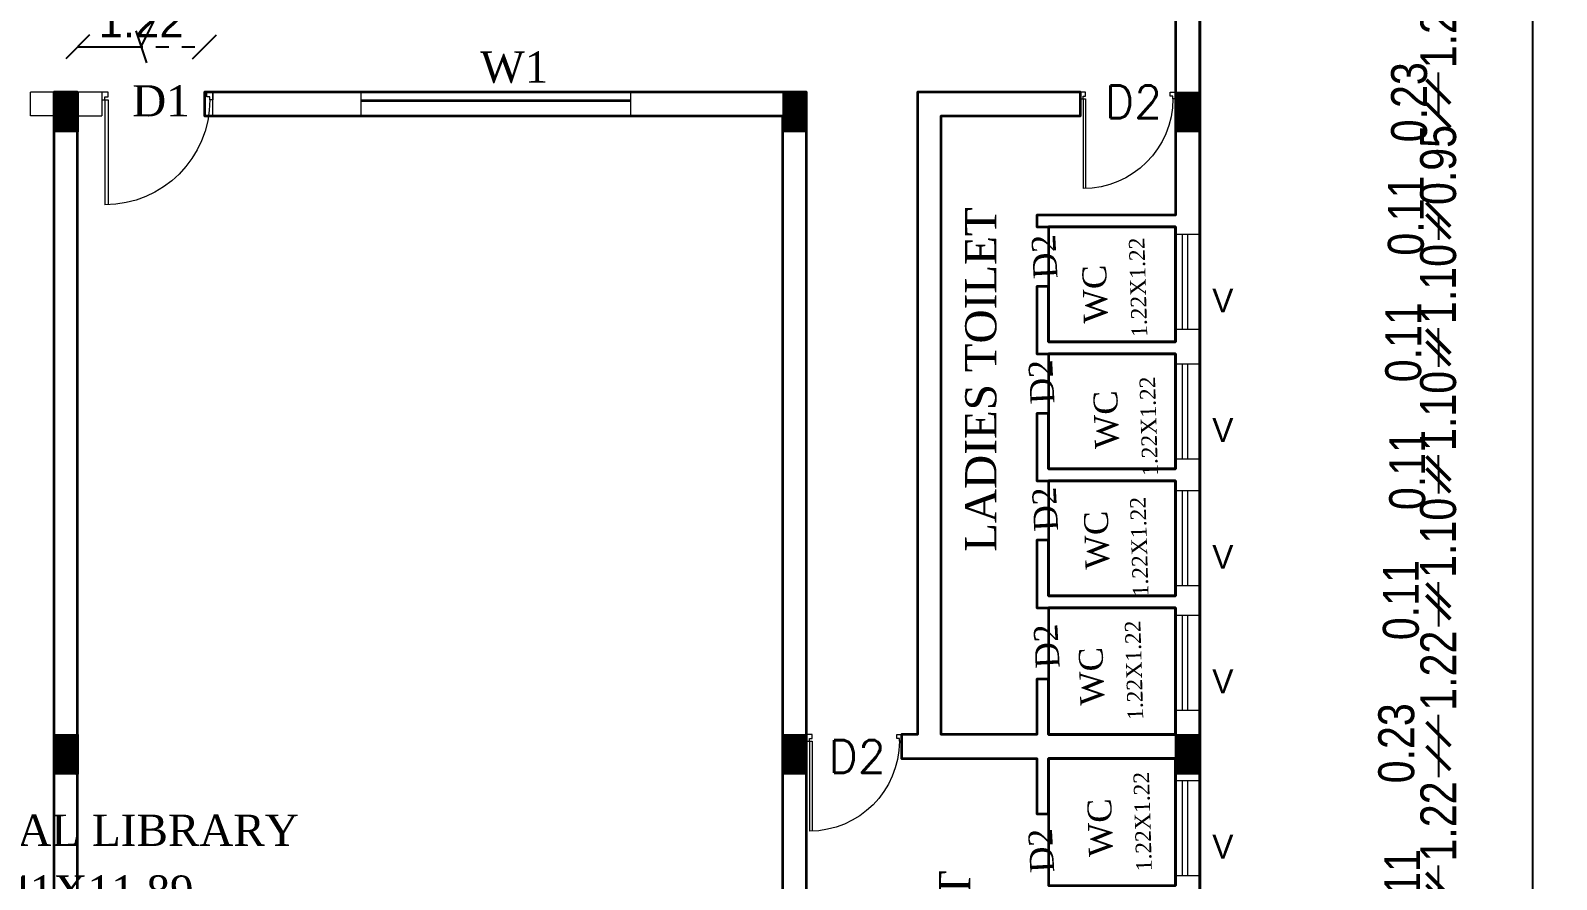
# Model space of a CAD drawing. Header units: metres. Extents: x 43 to 977, y 102 to 459.
# Drawn here: x 819.85 to 834.51, y 144.65 to 152.8 of the extents above; entities that cross this region are included whole.
import ezdxf

# ---------------------------------------------------------------- set-up
doc = ezdxf.new("R2010")
doc.units = ezdxf.units.M
doc.header["$MEASUREMENT"] = 0
doc.header["$PDMODE"] = 3
doc.linetypes.add('HIDDEN', pattern=[0.375, 0.25, -0.125])
doc.linetypes.add('PHANTOM2', pattern=[1.25, 0.625, -0.125, 0.125, -0.125, 0.125, -0.125])
doc.layers.get('0').update_dxf_attribs({"lineweight": 0})
doc.layers.get('Defpoints').update_dxf_attribs({"lineweight": 0})
for name, color, linetype, lineweight in [('BLK_1_FLR_3_ EXIT_WIDTH_ DOOR', 7, 'Continuous', 35), ('BLK_1_FLR_3_BLT_UP_AREA', 4, 'Continuous', 35), ('BLK_1_FLR_3_CARPET_AREA', 10, 'Continuous', 35), ('BLK_1_FLR_3_WATER_CLOSET', 4, 'Continuous', 35), ('Column', 1, 'Continuous', 0), ('DIST_EXIT', 7, 'Continuous', 35), ('DOOR', 1, 'Continuous', 0), ('ELEV', 2, 'Continuous', 0), ('hatch', 7, 'Continuous', 0), ('TEXT', 130, 'Continuous', 0), ('WALL', 7, 'Continuous', 0), ('WIN', 13, 'Continuous', 0)]:
    doc.layers.add(name, color=color, linetype=linetype, lineweight=lineweight)
doc.styles.add('ARIAL', font='arial.ttf')
doc.styles.add('ARIAL NARROW', font='')
doc.styles.get("Standard").update_dxf_attribs({"font": 'romans.shx'})
doc.styles.add('style2', font='romantic.ttf')
doc.styles.add('visa', font='swissc.ttf')
doc.styles.get('ARIAL NARROW').set_extended_font_data('Lydian BT')
doc.dimstyles.new('o3', dxfattribs={"dimscale": 0.23, "dimtxt": 0.9, "dimasz": 1, "dimexe": 5, "dimexo": 9, "dimgap": 0.23, "dimtad": 0, "dimzin": 3, "dimdsep": 46, "dimtxsty": 'visa', "dimblk": 'ARCHTICK', "dimcen": 0.09, "dimse1": 1, "dimse2": 1, "dimclrd": 7, "dimclre": 256, "dimclrt": 7, "dimadec": 0, "dimazin": 0, "dimtfac": 0.23, "dimtofl": 0, "dimtmove": 2, "dimatfit": 1, "dimldrblk": 'ARCHTICK', "dimfxl": 0, "dimtolj": 1, "dimtzin": 0, "dimarcsym": 0})
doc.dimstyles.new('OPEN SPACE', dxfattribs={"dimtxt": 0.3, "dimasz": 0.23, "dimexe": 0.1875, "dimexo": 0.0625, "dimgap": 0.09, "dimtad": 3, "dimzin": 0, "dimdsep": 46, "dimtxsty": 'ARIAL', "dimblk": 'OBLIQUE', "dimcen": 0.09, "dimse1": 1, "dimse2": 1, "dimclrd": 6, "dimclre": 6, "dimclrt": 7, "dimadec": 0, "dimazin": 0, "dimtfac": 0.5, "dimtix": 1, "dimtmove": 0, "dimatfit": 3, "dimfxl": 0, "dimtolj": 1, "dimtzin": 0, "dimarcsym": 0})

# ---------------------------------------------------------------- blocks, each defined once
blk = doc.blocks.new('reterte')
for p, q in [((81308.78, 63026.8), (81308.78, 63060.8)), ((81309.78, 63026.8), (81309.78, 63060.79)), ((81308.78, 63026.8), (81309.78, 63026.8))]:
    blk.add_line(p, q)
for points in [[(81307.78, 63026.8), (81308.78, 63026.8), (81308.78, 63025.8), (81309.78, 63025.8), (81309.78, 63024.3), (81307.78, 63024.3)], [(81343.78, 63026.8), (81342.78, 63026.8), (81342.78, 63025.8), (81341.78, 63025.8), (81341.78, 63024.3), (81343.78, 63024.3)]]:
    blk.add_lwpolyline(points, close=True)
blk.add_arc((81308.78, 63026.8), 34, 0, 90)
blk = doc.blocks.new('_ArchTick')
at = {"color": 0, "const_width": 0.15}
blk.add_lwpolyline([(-0.5, -0.5), (0.5, 0.5)], dxfattribs=at)
blk = doc.blocks.new('*D114')
at = {"layer": 'Defpoints', "color": 0, "lineweight": 30}
for p in [(830.619, 153.432), (829.756, 152.213), (833.376, 152.213)]:
    blk.add_point(p, dxfattribs=at)
at = {"layer": 'WALL', "color": 7, "lineweight": -2}
for p, q in [((833.376, 153.432), (833.376, 153.247)), ((833.376, 152.213), (833.376, 152.398))]:
    blk.add_line(p, q, dxfattribs=at)
at = {"layer": 'WALL', "color": 7, "lineweight": -2, "xscale": 0.23, "yscale": 0.23, "zscale": 0.23}
for p, rotation in [((833.376, 153.432), 90), ((833.376, 152.213), 270)]:
    blk.add_blockref('_ArchTick', p, dxfattribs=dict(at, rotation=rotation))
at = {"layer": 'WALL', "color": 7, "insert": (833.376, 152.822), "char_height": 0.345, "attachment_point": 5, "rotation": 90, "style": 'visa'}
blk.add_mtext('\\A1;1.22', dxfattribs=at)
blk = doc.blocks.new('*D115')
at = {"layer": 'Defpoints', "color": 0, "lineweight": 30}
for p in [(829.756, 152.213), (829.756, 151.984), (833.376, 151.984)]:
    blk.add_point(p, dxfattribs=at)
at = {"layer": 'WALL', "color": 7, "lineweight": -2}
blk.add_line((833.376, 152.213), (833.376, 151.984), dxfattribs=at)
at = {"layer": 'WALL', "color": 7, "lineweight": -2, "xscale": 0.23, "yscale": 0.23, "zscale": 0.23}
for p, rotation in [((833.376, 152.213), 90), ((833.376, 151.984), 270)]:
    blk.add_blockref('_ArchTick', p, dxfattribs=dict(at, rotation=rotation))
at = {"layer": 'WALL', "color": 7, "insert": (833.097, 152.111), "char_height": 0.345, "attachment_point": 5, "rotation": 90, "style": 'visa'}
blk.add_mtext('\\A1;0.23', dxfattribs=at)
blk = doc.blocks.new('*D116')
at = {"layer": 'Defpoints', "color": 0, "lineweight": 30}
for p in [(829.756, 151.984), (830.715, 151.032), (833.376, 151.032)]:
    blk.add_point(p, dxfattribs=at)
at = {"layer": 'WALL', "color": 7, "lineweight": -2}
for p, q in [((833.376, 151.984), (833.376, 152.214)), ((833.376, 151.032), (833.376, 150.802))]:
    blk.add_line(p, q, dxfattribs=at)
at = {"layer": 'WALL', "color": 7, "lineweight": -2, "xscale": 0.23, "yscale": 0.23, "zscale": 0.23}
for p, rotation in [((833.376, 151.984), 270), ((833.376, 151.032), 90)]:
    blk.add_blockref('_ArchTick', p, dxfattribs=dict(at, rotation=rotation))
at = {"layer": 'WALL', "color": 7, "insert": (833.376, 151.508), "char_height": 0.345, "attachment_point": 5, "rotation": 90, "style": 'visa'}
blk.add_mtext('\\A1;0.95', dxfattribs=at)
blk = doc.blocks.new('*D117')
at = {"layer": 'Defpoints', "color": 0, "lineweight": 30}
for p in [(830.715, 151.032), (830.715, 150.918), (833.376, 150.918)]:
    blk.add_point(p, dxfattribs=at)
at = {"layer": 'WALL', "color": 7, "lineweight": -2}
blk.add_line((833.376, 151.032), (833.376, 150.918), dxfattribs=at)
at = {"layer": 'WALL', "color": 7, "lineweight": -2, "xscale": 0.23, "yscale": 0.23, "zscale": 0.23}
for p, rotation in [((833.376, 151.032), 90), ((833.376, 150.918), 270)]:
    blk.add_blockref('_ArchTick', p, dxfattribs=dict(at, rotation=rotation))
at = {"layer": 'WALL', "color": 7, "insert": (833.066, 151.022), "char_height": 0.345, "attachment_point": 5, "rotation": 90, "style": 'visa'}
blk.add_mtext('\\A1;0.11', dxfattribs=at)
blk = doc.blocks.new('*D118')
at = {"layer": 'Defpoints', "color": 0, "lineweight": 30}
for p in [(830.715, 150.918), (830.715, 149.813), (833.376, 149.813)]:
    blk.add_point(p, dxfattribs=at)
at = {"layer": 'WALL', "color": 7, "lineweight": -2}
for p, q in [((833.376, 150.918), (833.376, 150.79)), ((833.376, 149.813), (833.376, 149.94))]:
    blk.add_line(p, q, dxfattribs=at)
at = {"layer": 'WALL', "color": 7, "lineweight": -2, "xscale": 0.23, "yscale": 0.23, "zscale": 0.23}
for p, rotation in [((833.376, 150.918), 90), ((833.376, 149.813), 270)]:
    blk.add_blockref('_ArchTick', p, dxfattribs=dict(at, rotation=rotation))
at = {"layer": 'WALL', "color": 7, "insert": (833.376, 150.365), "char_height": 0.345, "attachment_point": 5, "rotation": 90, "style": 'visa'}
blk.add_mtext('\\A1;1.10', dxfattribs=at)
blk = doc.blocks.new('*D119')
at = {"layer": 'Defpoints', "color": 0, "lineweight": 30}
for p in [(830.715, 149.813), (830.715, 149.699), (833.376, 149.699)]:
    blk.add_point(p, dxfattribs=at)
at = {"layer": 'WALL', "color": 7, "lineweight": -2}
blk.add_line((833.376, 149.813), (833.376, 149.699), dxfattribs=at)
at = {"layer": 'WALL', "color": 7, "lineweight": -2, "xscale": 0.23, "yscale": 0.23, "zscale": 0.23}
for p, rotation in [((833.376, 149.813), 90), ((833.376, 149.699), 270)]:
    blk.add_blockref('_ArchTick', p, dxfattribs=dict(at, rotation=rotation))
at = {"layer": 'WALL', "color": 7, "insert": (833.041, 149.806), "char_height": 0.345, "attachment_point": 5, "rotation": 90, "style": 'visa'}
blk.add_mtext('\\A1;0.11', dxfattribs=at)
blk = doc.blocks.new('*D120')
at = {"layer": 'Defpoints', "color": 0, "lineweight": 30}
for p in [(830.715, 149.699), (830.715, 148.594), (833.376, 148.594)]:
    blk.add_point(p, dxfattribs=at)
at = {"layer": 'WALL', "color": 7, "lineweight": -2}
for p, q in [((833.376, 149.699), (833.376, 149.571)), ((833.376, 148.594), (833.376, 148.721))]:
    blk.add_line(p, q, dxfattribs=at)
at = {"layer": 'WALL', "color": 7, "lineweight": -2, "xscale": 0.23, "yscale": 0.23, "zscale": 0.23}
for p, rotation in [((833.376, 149.699), 90), ((833.376, 148.594), 270)]:
    blk.add_blockref('_ArchTick', p, dxfattribs=dict(at, rotation=rotation))
at = {"layer": 'WALL', "color": 7, "insert": (833.376, 149.146), "char_height": 0.345, "attachment_point": 5, "rotation": 90, "style": 'visa'}
blk.add_mtext('\\A1;1.10', dxfattribs=at)
blk = doc.blocks.new('*D121')
at = {"layer": 'Defpoints', "color": 0, "lineweight": 30}
for p in [(830.715, 148.594), (830.715, 148.48), (833.376, 148.48)]:
    blk.add_point(p, dxfattribs=at)
at = {"layer": 'WALL', "color": 7, "lineweight": -2}
blk.add_line((833.376, 148.594), (833.376, 148.48), dxfattribs=at)
at = {"layer": 'WALL', "color": 7, "lineweight": -2, "xscale": 0.23, "yscale": 0.23, "zscale": 0.23}
for p, rotation in [((833.376, 148.594), 90), ((833.376, 148.48), 270)]:
    blk.add_blockref('_ArchTick', p, dxfattribs=dict(at, rotation=rotation))
at = {"layer": 'WALL', "color": 7, "insert": (833.079, 148.578), "char_height": 0.345, "attachment_point": 5, "rotation": 90, "style": 'visa'}
blk.add_mtext('\\A1;0.11', dxfattribs=at)
blk = doc.blocks.new('*D122')
at = {"layer": 'Defpoints', "color": 0, "lineweight": 30}
for p in [(830.715, 148.48), (830.715, 147.375), (833.376, 147.375)]:
    blk.add_point(p, dxfattribs=at)
at = {"layer": 'WALL', "color": 7, "lineweight": -2}
for p, q in [((833.376, 148.48), (833.376, 148.352)), ((833.376, 147.375), (833.376, 147.502))]:
    blk.add_line(p, q, dxfattribs=at)
at = {"layer": 'WALL', "color": 7, "lineweight": -2, "xscale": 0.23, "yscale": 0.23, "zscale": 0.23}
for p, rotation in [((833.376, 148.48), 90), ((833.376, 147.375), 270)]:
    blk.add_blockref('_ArchTick', p, dxfattribs=dict(at, rotation=rotation))
at = {"layer": 'WALL', "color": 7, "insert": (833.376, 147.927), "char_height": 0.345, "attachment_point": 5, "rotation": 90, "style": 'visa'}
blk.add_mtext('\\A1;1.10', dxfattribs=at)
blk = doc.blocks.new('*D123')
at = {"layer": 'Defpoints', "color": 0, "lineweight": 30}
for p in [(830.715, 147.375), (830.715, 147.261), (833.376, 147.261)]:
    blk.add_point(p, dxfattribs=at)
at = {"layer": 'WALL', "color": 7, "lineweight": -2}
blk.add_line((833.376, 147.375), (833.376, 147.261), dxfattribs=at)
at = {"layer": 'WALL', "color": 7, "lineweight": -2, "xscale": 0.23, "yscale": 0.23, "zscale": 0.23}
for p, rotation in [((833.376, 147.375), 90), ((833.376, 147.261), 270)]:
    blk.add_blockref('_ArchTick', p, dxfattribs=dict(at, rotation=rotation))
at = {"layer": 'WALL', "color": 7, "insert": (833.018, 147.329), "char_height": 0.345, "attachment_point": 5, "rotation": 90, "style": 'visa'}
blk.add_mtext('\\A1;0.11', dxfattribs=at)
blk = doc.blocks.new('*D124')
at = {"layer": 'Defpoints', "color": 0, "lineweight": 30}
for p in [(830.715, 147.261), (830.676, 146.042), (833.376, 146.042)]:
    blk.add_point(p, dxfattribs=at)
at = {"layer": 'WALL', "color": 7, "lineweight": -2}
for p, q in [((833.376, 147.261), (833.376, 147.076)), ((833.376, 146.042), (833.376, 146.226))]:
    blk.add_line(p, q, dxfattribs=at)
at = {"layer": 'WALL', "color": 7, "lineweight": -2, "xscale": 0.23, "yscale": 0.23, "zscale": 0.23}
for p, rotation in [((833.376, 147.261), 90), ((833.376, 146.042), 270)]:
    blk.add_blockref('_ArchTick', p, dxfattribs=dict(at, rotation=rotation))
at = {"layer": 'WALL', "color": 7, "insert": (833.376, 146.651), "char_height": 0.345, "attachment_point": 5, "rotation": 90, "style": 'visa'}
blk.add_mtext('\\A1;1.22', dxfattribs=at)
blk = doc.blocks.new('*D125')
at = {"layer": 'Defpoints', "color": 0, "lineweight": 30}
for p in [(830.676, 146.042), (830.676, 145.813), (833.376, 145.813)]:
    blk.add_point(p, dxfattribs=at)
at = {"layer": 'WALL', "color": 7, "lineweight": -2}
blk.add_line((833.376, 146.042), (833.376, 145.813), dxfattribs=at)
at = {"layer": 'WALL', "color": 7, "lineweight": -2, "xscale": 0.23, "yscale": 0.23, "zscale": 0.23}
for p, rotation in [((833.376, 146.042), 90), ((833.376, 145.813), 270)]:
    blk.add_blockref('_ArchTick', p, dxfattribs=dict(at, rotation=rotation))
at = {"layer": 'WALL', "color": 7, "insert": (832.974, 145.954), "char_height": 0.345, "attachment_point": 5, "rotation": 90, "style": 'visa'}
blk.add_mtext('\\A1;0.23', dxfattribs=at)
blk = doc.blocks.new('*D126')
at = {"layer": 'Defpoints', "color": 0, "lineweight": 30}
for p in [(830.676, 145.813), (830.676, 144.594), (833.376, 144.594)]:
    blk.add_point(p, dxfattribs=at)
at = {"layer": 'WALL', "color": 7, "lineweight": -2}
for p, q in [((833.376, 145.813), (833.376, 145.628)), ((833.376, 144.594), (833.376, 144.779))]:
    blk.add_line(p, q, dxfattribs=at)
at = {"layer": 'WALL', "color": 7, "lineweight": -2, "xscale": 0.23, "yscale": 0.23, "zscale": 0.23}
for p, rotation in [((833.376, 145.813), 90), ((833.376, 144.594), 270)]:
    blk.add_blockref('_ArchTick', p, dxfattribs=dict(at, rotation=rotation))
at = {"layer": 'WALL', "color": 7, "insert": (833.376, 145.203), "char_height": 0.345, "attachment_point": 5, "rotation": 90, "style": 'visa'}
blk.add_mtext('\\A1;1.22', dxfattribs=at)
blk = doc.blocks.new('*D127')
at = {"layer": 'Defpoints', "color": 0, "lineweight": 30}
for p in [(830.676, 144.594), (830.676, 144.48), (833.376, 144.48)]:
    blk.add_point(p, dxfattribs=at)
at = {"layer": 'WALL', "color": 7, "lineweight": -2}
blk.add_line((833.376, 144.594), (833.376, 144.48), dxfattribs=at)
at = {"layer": 'WALL', "color": 7, "lineweight": -2, "xscale": 0.23, "yscale": 0.23, "zscale": 0.23}
for p, rotation in [((833.376, 144.594), 90), ((833.376, 144.48), 270)]:
    blk.add_blockref('_ArchTick', p, dxfattribs=dict(at, rotation=rotation))
at = {"layer": 'WALL', "color": 7, "insert": (833.031, 144.553), "char_height": 0.345, "attachment_point": 5, "rotation": 90, "style": 'visa'}
blk.add_mtext('\\A1;0.11', dxfattribs=at)
blk = doc.blocks.new('*D134')
at = {"layer": 'Defpoints', "color": 0, "lineweight": 30}
for p in [(830.852, 178.189), (830.676, 139.87), (834.285, 139.87)]:
    blk.add_point(p, dxfattribs=at)
at = {"layer": 'WALL', "color": 7, "lineweight": -2}
for p, q in [((834.285, 178.189), (834.285, 159.576)), ((834.285, 139.87), (834.285, 158.483))]:
    blk.add_line(p, q, dxfattribs=at)
at = {"layer": 'WALL', "color": 7, "lineweight": -2, "xscale": 0.23, "yscale": 0.23, "zscale": 0.23}
for p, rotation in [((834.285, 178.189), 90), ((834.285, 139.87), 270)]:
    blk.add_blockref('_ArchTick', p, dxfattribs=dict(at, rotation=rotation))
at = {"layer": 'WALL', "color": 7, "insert": (834.285, 159.03), "char_height": 0.345, "attachment_point": 5, "rotation": 90, "style": 'visa'}
blk.add_mtext('\\A1;38.32', dxfattribs=at)
blk = doc.blocks.new('_Oblique')
at = {"color": 0, "linetype": 'ByBlock', "lineweight": -2}
blk.add_line((-0.5, -0.5), (0.5, 0.5), dxfattribs=at)
blk = doc.blocks.new('*D858')
at = {"layer": 'BLK_1_FLR_3_ EXIT_WIDTH_ DOOR', "color": 2, "linetype": 'PHANTOM2', "lineweight": -2}
blk.add_line((820.3, 152.643), (821.52, 152.643), dxfattribs=at)
at = {"layer": 'Defpoints', "color": 0, "lineweight": 30}
for p in [(821.52, 152.643), (820.3, 152.423), (821.52, 152.423)]:
    blk.add_point(p, dxfattribs=at)
at = {"layer": 'BLK_1_FLR_3_ EXIT_WIDTH_ DOOR', "color": 2, "lineweight": -2, "xscale": 0.23, "yscale": 0.23, "zscale": 0.23, "rotation": 180}
blk.add_blockref('_Oblique', (820.3, 152.643), dxfattribs=at)
at = {"layer": 'BLK_1_FLR_3_ EXIT_WIDTH_ DOOR', "color": 2, "lineweight": -2, "xscale": 0.23, "yscale": 0.23, "zscale": 0.23}
blk.add_blockref('_Oblique', (821.52, 152.643), dxfattribs=at)
at = {"layer": 'BLK_1_FLR_3_ EXIT_WIDTH_ DOOR', "color": 2, "lineweight": 35, "insert": (820.91, 152.883), "char_height": 0.3, "attachment_point": 5, "style": 'ARIAL'}
blk.add_mtext('\\A1;1.22', dxfattribs=at)
blk = doc.blocks.new('*D859')
at = {"layer": 'Defpoints', "color": 0, "lineweight": 30}
for p in [(825.211, 161.327), (825.211, 161.327), (820.91, 152.643)]:
    blk.add_point(p, dxfattribs=at)
at = {"layer": 'DIST_EXIT', "color": 7, "linetype": 'PHANTOM2', "lineweight": -2}
blk.add_line((820.91, 152.643), (825.211, 161.327), dxfattribs=at)
at = {"layer": 'DIST_EXIT', "color": 7, "lineweight": -2, "xscale": 0.23, "yscale": 0.23, "zscale": 0.23}
for p, rotation in [((825.211, 161.327), 63.6542074683031), ((820.91, 152.643), 243.6542074683031)]:
    blk.add_blockref('_Oblique', p, dxfattribs=dict(at, rotation=rotation))
at = {"layer": 'DIST_EXIT', "color": 7, "lineweight": 35, "insert": (822.843, 157.093), "char_height": 0.3, "attachment_point": 5, "rotation": 63.6542, "style": 'ARIAL'}
blk.add_mtext('\\A1;9.69', dxfattribs=at)

msp = doc.modelspace()

# ---------------------------------------------------------------- hatches: boundary and pattern name
at = {"layer": 'hatch'}
h = msp.add_hatch(dxfattribs=at)
h.set_pattern_fill('ANSI31', color=256, scale=0.025396, style=0)
h.set_pattern_definition([(45, (-4619.0218052, 1817.5688755), (-0.0022447263868, 0.0022447263868), [])])
h.paths.add_polyline_path([(820.30421, 152.20817), (820.07564, 152.20817), (820.07564, 151.82723), (820.30421, 151.82723)])
h = msp.add_hatch(dxfattribs=at)
h.set_pattern_fill('ANSI31', color=256, scale=0.025396, style=0)
h.set_pattern_definition([(45, (-4612.0184667, 1817.5688755), (-0.0022447263868, 0.0022447263868), [])])
h.paths.add_polyline_path([(827.30755, 152.20817), (827.07898, 152.20817), (827.07898, 151.82723), (827.30755, 151.82723)])
h = msp.add_hatch(dxfattribs=at)
h.set_pattern_fill('ANSI31', color=256, scale=0.025396, style=0)
h.set_pattern_definition([(45, (-4608.247134, 1817.5688755), (-0.0022447263868, 0.0022447263868), [])])
h.paths.add_polyline_path([(831.07888, 152.20817), (830.85032, 152.20817), (830.85032, 151.82723), (831.07888, 151.82723)])
h = msp.add_hatch(dxfattribs=at)
h.set_pattern_fill('ANSI31', color=256, scale=0.025396, style=0)
h.set_pattern_definition([(45, (-4619.0218052, 1811.3976038), (-0.0022447263868, 0.0022447263868), [])])
h.paths.add_polyline_path([(820.30421, 146.0369), (820.07564, 146.0369), (820.07564, 145.65595), (820.30421, 145.65595)])
h = msp.add_hatch(dxfattribs=at)
h.set_pattern_fill('ANSI31', color=256, scale=0.025396, style=0)
h.set_pattern_definition([(45, (-4612.0184667, 1811.3976038), (-0.0022447263868, 0.0022447263868), [])])
h.paths.add_polyline_path([(827.30755, 146.0369), (827.07898, 146.0369), (827.07898, 145.65595), (827.30755, 145.65595)])
h = msp.add_hatch(dxfattribs=at)
h.set_pattern_fill('ANSI31', color=256, scale=0.025396, style=0)
h.set_pattern_definition([(45, (-4608.247134, 1811.3976038), (-0.0022447263868, 0.0022447263868), [])])
h.paths.add_polyline_path([(831.07888, 146.0369), (830.85032, 146.0369), (830.85032, 145.65595), (831.07888, 145.65595)])

# ---------------------------------------------------------------- linework, layer by layer
at = {"layer": 'BLK_1_FLR_3_BLT_UP_AREA', "color": 26, "lineweight": 35}
msp.add_lwpolyline([(827.72315, 192.00623), (828.04232, 191.04238), (828.34945, 190.07463), (828.64451, 189.10312), (828.92743, 188.12802), (829.19819, 187.14946), (829.45673, 186.16761), (829.70302, 185.18261), (829.93701, 184.19462), (830.15868, 183.2038), (830.36799, 182.21028), (830.74939, 180.21582), (830.92143, 179.21518), (830.98658, 178.81537), (831.08098, 178.21247), (831.08261, 139.86355), (760.21154, 139.86355)], dxfattribs=at)
at = {"layer": 'BLK_1_FLR_3_CARPET_AREA', "color": 15, "lineweight": 35, "ltscale": 20}
for points in [[(830.85032, 157.40694), (830.85032, 151.13685), (830.85032, 151.02725), (829.51702, 151.02725), (829.51702, 150.91296), (830.85032, 150.91296), (830.85032, 149.80823), (829.6313, 149.80823), (829.6313, 150.34155), (829.51702, 150.34155), (829.51702, 149.69395), (830.85032, 149.69395), (830.85032, 148.58921), (829.6313, 148.58921), (829.6313, 149.12253), (829.51702, 149.12253), (829.51702, 148.47493), (830.85032, 148.47493), (830.85032, 147.3702), (829.6313, 147.3702), (829.6313, 147.90352), (829.51702, 147.90352), (829.51702, 147.25591), (830.85032, 147.25591), (830.85032, 146.0369), (829.6313, 146.0369), (829.6313, 146.57022), (829.51702, 146.57022), (829.51702, 146.0369), (828.59859, 146.0369), (828.59859, 151.9796), (829.93606, 151.9796), (829.93606, 152.20817), (828.37003, 152.20817), (828.37003, 146.0369), (828.21765, 146.0369), (828.21765, 145.80833), (829.51702, 145.80833), (829.51702, 145.27501), (829.6313, 145.27501), (829.6313, 145.80833), (830.85032, 145.80833), (830.85032, 144.58932)], [(820.30005, 140.09419), (820.30005, 152.20817), (820.07148, 152.20817), (820.07148, 140.09419)], [(827.30339, 140.09419), (827.30339, 152.20817), (821.51993, 152.20817), (821.51993, 151.9796), (827.07482, 151.9796), (827.07482, 140.09419)]]:
    msp.add_lwpolyline(points, dxfattribs=at)
at = {"layer": 'BLK_1_FLR_3_WATER_CLOSET', "color": 2, "lineweight": 35, "ltscale": 20}
for points in [[(830.85032, 150.91296), (829.6313, 150.91296), (829.6313, 149.80823), (830.85032, 149.80823)], [(830.85032, 149.69395), (829.6313, 149.69395), (829.6313, 148.58921), (830.85032, 148.58921)], [(830.85032, 148.47493), (829.6313, 148.47493), (829.6313, 147.3702), (830.85032, 147.3702)], [(830.85032, 147.25591), (829.6313, 147.25591), (829.6313, 146.0369), (830.85032, 146.0369)]]:
    msp.add_lwpolyline(points, close=True, dxfattribs=at)
at = {"layer": 'BLK_1_FLR_3_WATER_CLOSET', "color": 1, "lineweight": 35, "ltscale": 20}
msp.add_lwpolyline([(830.85032, 145.80833), (829.6313, 145.80833), (829.6313, 144.58932), (830.85032, 144.58932)], close=True, dxfattribs=at)
at = {"layer": 'Column'}
for points in [[(820.07564, 152.20817), (820.30421, 152.20817), (820.30421, 151.82723), (820.07564, 151.82723)], [(827.07898, 152.20817), (827.30755, 152.20817), (827.30755, 151.82723), (827.07898, 151.82723)], [(830.85032, 152.20817), (831.07888, 152.20817), (831.07888, 151.82723), (830.85032, 151.82723)], [(820.07564, 146.0369), (820.30421, 146.0369), (820.30421, 145.65595), (820.07564, 145.65595)], [(827.07898, 146.0369), (827.30755, 146.0369), (827.30755, 145.65595), (827.07898, 145.65595)], [(830.85032, 146.0369), (831.07888, 146.0369), (831.07888, 145.65595), (830.85032, 145.65595)]]:
    msp.add_lwpolyline(points, close=True, dxfattribs=at)
at = {"layer": 'DOOR', "color": 2, "ltscale": 20}
for p, q in [((831.07888, 150.83996), (830.85032, 150.83996)), ((830.85032, 149.93045), (831.07888, 149.93045)), ((831.07888, 149.59633), (830.85032, 149.59633)), ((830.85032, 148.68683), (831.07888, 148.68683)), ((831.07888, 148.37732), (830.85032, 148.37732)), ((830.85032, 147.46781), (831.07888, 147.46781)), ((831.07888, 147.1819), (830.85032, 147.1819)), ((830.85032, 146.27239), (831.07888, 146.27239)), ((831.07888, 145.59446), (830.85032, 145.59446)), ((830.85032, 144.68495), (831.07888, 144.68495))]:
    msp.add_line(p, q, dxfattribs=at)
at = {"layer": 'ELEV', "linetype": 'HIDDEN', "ltscale": 10}
for p, q in [((830.85032, 150.83996), (830.85032, 149.93045)), ((830.91381, 150.83996), (830.91381, 149.93045)), ((830.9646, 150.83996), (830.9646, 149.93045)), ((831.07888, 150.83996), (831.07888, 149.93045)), ((830.85032, 149.59633), (830.85032, 148.68683)), ((830.91381, 149.59633), (830.91381, 148.68683)), ((830.9646, 149.59633), (830.9646, 148.68683)), ((831.07888, 149.59633), (831.07888, 148.68683)), ((830.85032, 148.37732), (830.85032, 147.46781)), ((830.91381, 148.37732), (830.91381, 147.46781)), ((830.9646, 148.37732), (830.9646, 147.46781)), ((831.07888, 148.37732), (831.07888, 147.46781)), ((830.85032, 147.1819), (830.85032, 146.27239)), ((830.91381, 147.1819), (830.91381, 146.27239)), ((830.9646, 147.1819), (830.9646, 146.27239)), ((831.07888, 147.1819), (831.07888, 146.27239)), ((830.85032, 145.59446), (830.85032, 144.68495)), ((830.91381, 145.59446), (830.91381, 144.68495)), ((830.9646, 145.59446), (830.9646, 144.68495)), ((831.07888, 145.59446), (831.07888, 144.68495))]:
    msp.add_line(p, q, dxfattribs=at)
at = {"layer": 'WALL'}
for p, q in [((831.07888, 139.87026), (831.07888, 178.21395)), ((830.85032, 151.02725), (830.85032, 164.03606)), ((830.85032, 151.13685), (830.85032, 152.39864)), ((831.07888, 152.39864), (831.07888, 151.13685)), ((820.53278, 152.20817), (819.84708, 152.20817)), ((819.84708, 151.9796), (819.84708, 152.20817)), ((820.53278, 152.20817), (820.53278, 151.9796)), ((821.60028, 151.9796), (821.60028, 152.20817)), ((827.30755, 152.20817), (821.60028, 152.20817)), ((823.0248, 151.9796), (823.0248, 152.20817)), ((825.61521, 151.9796), (825.61521, 152.20817)), ((827.30755, 139.86563), (827.30755, 152.20817)), ((828.37419, 146.0369), (828.37419, 152.20817)), ((828.37419, 152.20817), (829.93605, 152.20817)), ((828.86941, 152.20817), (828.75513, 152.20817)), ((829.93605, 151.9796), (829.93605, 152.20817)), ((820.07564, 151.9796), (819.84708, 151.9796)), ((820.30421, 151.9796), (820.53278, 151.9796)), ((827.07898, 151.9796), (821.60028, 151.9796)), ((827.07898, 140.09419), (827.07898, 151.9796)), ((828.60275, 146.0369), (828.60275, 151.9796)), ((828.60275, 151.9796), (829.93605, 151.9796)), ((830.85032, 151.02725), (829.52118, 151.02725)), ((829.52118, 151.02725), (829.52118, 150.91296)), ((830.85032, 150.91296), (829.52118, 150.91296)), ((830.85032, 149.80823), (830.85032, 150.91296)), ((829.63546, 150.34155), (829.52118, 150.34155)), ((829.52118, 150.34155), (829.52118, 149.80823)), ((829.63546, 150.34155), (829.63546, 149.80823)), ((829.52118, 149.80823), (829.52118, 149.69395)), ((830.85032, 149.80823), (829.63546, 149.80823)), ((830.85032, 149.69395), (829.52118, 149.69395)), ((830.85032, 148.58921), (830.85032, 149.69395)), ((829.63546, 149.12253), (829.52118, 149.12253)), ((829.52118, 149.12253), (829.52118, 148.58921)), ((829.63546, 149.12253), (829.63546, 148.58921)), ((829.52118, 148.58921), (829.52118, 148.47493)), ((830.85032, 148.58921), (829.63546, 148.58921)), ((830.85032, 148.47493), (829.52118, 148.47493)), ((830.85032, 147.3702), (830.85032, 148.47493)), ((829.63546, 147.90352), (829.52118, 147.90352)), ((829.52118, 147.90352), (829.52118, 147.3702)), ((829.63546, 147.90352), (829.63546, 147.3702)), ((829.52118, 147.3702), (829.52118, 147.25591)), ((830.85032, 147.25591), (829.52118, 147.25591)), ((830.85032, 147.3702), (829.63546, 147.3702)), ((830.85032, 144.58932), (830.85032, 147.25591)), ((831.07888, 146.67982), (831.07888, 145.34652)), ((829.63546, 146.57022), (829.52118, 146.57022)), ((829.52118, 146.57022), (829.52118, 146.0369)), ((829.63546, 146.57022), (829.63546, 146.0369)), ((828.22181, 146.0369), (828.37419, 146.0369)), ((828.22181, 146.0369), (828.22181, 145.80833)), ((828.60275, 146.0369), (829.52118, 146.0369)), ((829.63546, 146.0369), (830.85032, 146.0369)), ((828.22181, 145.80833), (829.52118, 145.80833)), ((829.52118, 145.27501), (829.52118, 145.80833)), ((829.63546, 145.80833), (830.85032, 145.80833)), ((829.63546, 145.27501), (829.63546, 145.80833)), ((830.85032, 145.34652), (830.85032, 145.80833)), ((829.63546, 145.27501), (829.52118, 145.27501))]:
    msp.add_line(p, q, dxfattribs=at)
at = {"layer": 'WIN', "color": 7}
for p, q in [((823.0248, 152.20817), (825.61521, 152.20817)), ((825.61521, 151.9796), (823.0248, 151.9796))]:
    msp.add_line(p, q, dxfattribs=at)
at = {"layer": 'WIN', "const_width": 0.0254}
msp.add_lwpolyline([(823.0248, 152.1273), (825.61521, 152.1273)], dxfattribs=at)

# ---------------------------------------------------------------- block references
at = {"layer": 'DOOR', "rotation": 180}
for p, xscale, yscale, zscale in [((-1590.48013, 2021.06256), -0.0296529160508135, 0.0296529160508135, 0.0296529160506663), ((-1234.97108, 1752.78473), -0.02539618, 0.02539618, 0.02539618), ((-1237.59958, 1746.61346), -0.02539618, 0.02539618, 0.02539618)]:
    msp.add_blockref('reterte', p, dxfattribs=dict(at, xscale=xscale, yscale=yscale, zscale=zscale))

# ---------------------------------------------------------------- texts
at = {"layer": 'TEXT', "color": 4, "style": 'style2'}
for s, p in [('W1', (824.16852, 152.29931)), ('D1', (820.82386, 151.97486)), ('DIGITAL LIBRARY', (818.48742, 144.9688)), ('13.41X11.89', (819.04783, 144.38476))]:
    msp.add_text(s, height=0.3, dxfattribs=at).set_placement(p)
for s, height, rotation, p in [('LADIES TOILET', 0.3, 90, (829.12857, 147.79297)), ('D2', 0.23, 93.234034, (829.71727, 150.42242)), ('1.22X1.22', 0.15, 91.74021, (830.57945, 149.85745)), ('WC', 0.23, 91.74021, (830.19936, 149.99194)), ('D2', 0.23, 93.234034, (829.68794, 149.21955)), ('1.22X1.22', 0.15, 91.74021, (830.68188, 148.5229)), ('WC', 0.23, 91.74021, (830.3068, 148.78561)), ('D2', 0.23, 93.234034, (829.72302, 147.99644)), ('1.22X1.22', 0.15, 91.74021, (830.59089, 147.36645)), ('WC', 0.23, 91.74021, (830.21581, 147.62917)), ('D2', 0.23, 93.234034, (829.73769, 146.68125)), ('1.22X1.22', 0.15, 91.74021, (830.5408, 146.17903)), ('WC', 0.23, 91.74021, (830.16572, 146.3202)), ('1.22X1.22', 0.15, 91.74021, (830.62357, 144.72562)), ('WC', 0.23, 91.74021, (830.24849, 144.86679)), ('D2', 0.23, 93.234034, (829.68582, 144.71755)), ('GENTS TOILET', 0.3, 90, (828.87786, 141.57204))]:
    msp.add_text(s, height=height, rotation=rotation, dxfattribs=at).set_placement(p)
at = {"layer": 'TEXT', "style": 'ARIAL NARROW'}
for p in [(831.20316, 150.09236), (831.20316, 148.84874), (831.20316, 147.62972), (831.20316, 146.4343), (831.20316, 144.84686)]:
    msp.add_text('V', height=0.22857, dxfattribs=at).set_placement(p)
at = {"layer": 'WALL'}
for p in [(830.17082, 151.95908), (827.51536, 145.67124)]:
    msp.add_text('D2', height=0.313036, dxfattribs=at).set_placement(p)

# ---------------------------------------------------------------- dimensions: what is measured, and where the dimension line sits
at = {"layer": 'BLK_1_FLR_3_ EXIT_WIDTH_ DOOR', "color": 2, "lineweight": 35}
dim = msp.add_aligned_dim(p1=(820.30005, 152.4231), p2=(821.51993, 152.4231), distance=0.21941, dimstyle='OPEN SPACE', override={"dimpost": '\\X', "dimclrd": 2, "dimclrt": 2, "dimfxl": 0, "dimarcsym": 2}, dxfattribs=at)
dim.commit()
dim.dimension.update_dxf_attribs({"geometry": '*D858', "text_midpoint": (820.90999, 152.88312)})
at = {"layer": 'DIST_EXIT', "color": 7, "lineweight": 35}
dim = msp.add_aligned_dim(p1=(820.90999, 152.6425), p2=(825.2109, 161.32727), distance=0, dimstyle='OPEN SPACE', override={"dimpost": '\\X', "dimclrd": 7, "dimfxl": 0, "dimarcsym": 2}, dxfattribs=at)
dim.commit()
dim.dimension.update_dxf_attribs({"geometry": '*D859', "text_midpoint": (822.84253, 157.0928)})
at = {"layer": 'WALL'}
for base, p1, p2, picture, middle in [((834.28494, 139.87026), (830.85222, 178.18876), (830.6765, 139.87026), '*D134', (834.28494, 159.02951)), ((833.37591, 152.21281), (830.6191, 153.43182), (829.75562, 152.21281), '*D114', (833.37591, 152.82231)), ((833.37591, 151.03188), (829.75562, 151.98424), (830.7151, 151.03188), '*D116', (833.37591, 151.50806)), ((833.37591, 149.81287), (830.7151, 150.9176), (830.7151, 149.81287), '*D118', (833.37591, 150.36523)), ((833.37591, 148.59385), (830.7151, 149.69858), (830.7151, 148.59385), '*D120', (833.37591, 149.14622)), ((833.37591, 147.37483), (830.7151, 148.47957), (830.7151, 147.37483), '*D122', (833.37591, 147.9272)), ((833.37591, 146.04153), (830.7151, 147.26055), (830.6765, 146.04153), '*D124', (833.37591, 146.65104)), ((833.37591, 144.59395), (830.6765, 145.81297), (830.6765, 144.59395), '*D126', (833.37591, 145.20346))]:
    dim = msp.add_linear_dim(base=base, p1=p1, p2=p2, angle=90, dimstyle='o3', override={"dimtxt": 1.5, "dimpost": '\\X'}, dxfattribs=at)
    dim.commit()
    dim.dimension.update_dxf_attribs({"geometry": picture, "text_midpoint": middle})
for base, p1, p2, picture, middle in [((833.37591, 151.98424), (829.75562, 152.21281), (829.75562, 151.98424), '*D115', (833.09737, 152.11075)), ((833.37591, 150.9176), (830.7151, 151.03188), (830.7151, 150.9176), '*D117', (833.06605, 151.02232)), ((833.37591, 149.69858), (830.7151, 149.81287), (830.7151, 149.69858), '*D119', (833.04052, 149.80629)), ((833.37591, 148.47957), (830.7151, 148.59385), (830.7151, 148.47957), '*D121', (833.07892, 148.5778)), ((833.37591, 147.26055), (830.7151, 147.37483), (830.7151, 147.26055), '*D123', (833.01809, 147.32876)), ((833.37591, 145.81297), (830.6765, 146.04153), (830.6765, 145.81297), '*D125', (832.97412, 145.95358)), ((833.37591, 144.47967), (830.6765, 144.59395), (830.6765, 144.47967), '*D127', (833.03089, 144.55285))]:
    dim = msp.add_linear_dim(base=base, p1=p1, p2=p2, angle=90, dimstyle='o3', override={"dimtxt": 1.5, "dimpost": '\\X'}, dxfattribs=at)
    dim.commit()
    dim.dimension.update_dxf_attribs({"geometry": picture, "text_midpoint": middle, "dimtype": 160})

doc.saveas('drawing.dxf')
